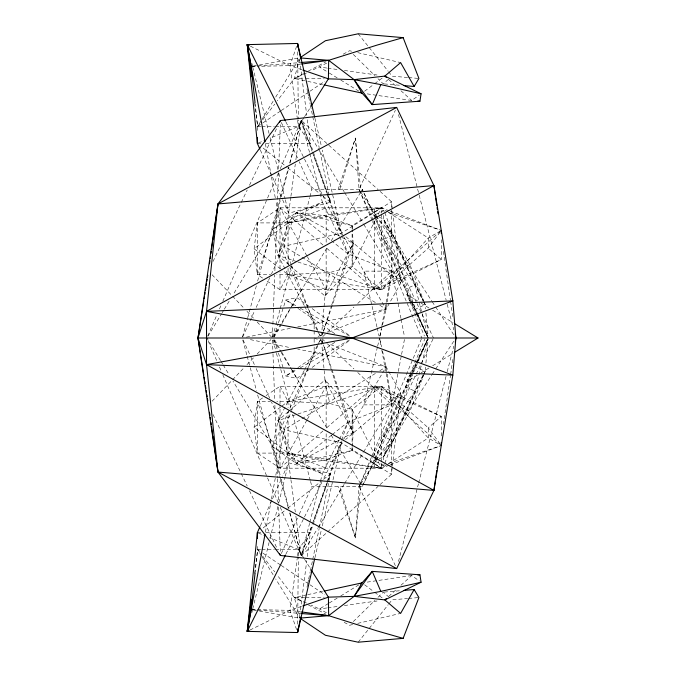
<?xml version="1.0" encoding="UTF-8"?>
<svg xmlns="http://www.w3.org/2000/svg" width="676" height="676" viewBox="0 0 676 676"><rect width="100%" height="100%" fill="white"/><g stroke="black" fill="none" stroke-linecap="round" stroke-linejoin="round"><path stroke-width="0.51" stroke-dasharray="3.38 2.54" d="M382.489 350.928L386.106 366.848L391.911 404.865L391.446 474.358L378.898 485.672M297.651 624.142L298.353 556.931M298.37 555.875L298.437 549.58L310.36 532.595L328.139 480.72M257.573 130.417L257.64 126.42L255.046 102.642M272.436 336.952L272.867 325.393M272.901 324.345L274.735 274.963M274.887 270.763L277.498 200.375M277.532 199.319L278.504 173.056M278.664 168.856L280.295 124.73M389.266 465.215L381.408 468.189L352.103 450.41L352.297 447.267M352.357 446.219L353.176 432.623L352.103 409.462L325.004 379.954L321.362 339.048M383.748 215.374L383.495 219.176L400.336 268.82L413.391 303.144M371.361 457.382L359.057 486.5L355.424 537.944L338.093 486.5M321.455 335.904L325.004 296.046L329.702 272.546L352.103 266.538L374.901 220.858M425.534 367.178L425.153 371.344L424.029 374.284M425.922 363.012L428.136 339.039M360.688 486.5L355.424 537.944L339.724 486.5M255.046 573.358L257.64 549.58L257.573 545.583M392.291 467.065L391.446 474.358L341.566 442.89L284.131 429.775L271.473 402.051M392.41 466.017L400.809 393.069L386.106 366.848L328.739 343.847M262.601 397.919L257.37 401.4L254.1 427.24L257.37 453.089L280.008 468.189L381.408 468.189L387.601 464.201M254.615 573.392L257.64 549.58L260.775 549.58M299.696 615.887L306.76 560.7M307.301 556.534L310.36 532.595L265.676 532.595M290.781 197.333L284.131 246.225L271.473 273.949M290.917 196.285L295.302 164.04M295.868 159.882L301.243 120.353L378.112 189.626M297.44 556.787L290.029 610.352L296.587 629.652M297.575 555.757L298.437 549.58L269.775 537.724M443.388 424.646L450.461 375.586M450.613 374.538L452.869 358.88M382.489 325.071L386.106 309.152L391.911 271.135L391.446 201.642L378.898 190.328M265.406 532.13L271.27 500.079M271.456 499.049L275.622 476.301M275.808 475.27L284.131 429.775L291.356 411.177M379.937 335.947L381.644 326.685M381.839 325.655L391.911 271.135L363.68 224.179M363.68 451.822L391.911 404.865L401.383 355.491M401.578 354.461L404.738 338M306.988 587.174L307.631 584.081M307.842 583.05L308.484 579.949M308.695 578.918L310.191 571.702M310.411 570.671L312.549 560.362M312.76 559.331L319.182 528.395M319.402 527.365L330.53 473.741L288.627 462.815L282.627 476.2M380.005 336.014L381.585 329.051M314.923 557.708L321.345 530.026M322.3 525.928L341.566 442.89L343.154 440.177M377.411 347.118L363.832 404.865L391.911 404.865L400.809 393.069L345.563 439.527M377.647 346.104L379.557 338L381.264 347.261M251.759 612.988L252.511 609.921M252.756 608.907L269.065 542.498M270.062 538.417L278.588 503.679M278.842 502.657L285.111 477.121M285.365 476.098L288.627 462.815M423.396 375.155L393.069 440.904L374.538 461.007L384.061 465.384L393.069 440.904L414.827 391.125L427.976 339.022M398.502 561.443L418.41 483.898M418.672 482.884L446.185 375.755M447.233 371.673L453.782 346.163M280.27 507.279L301.243 555.647L309.591 523.317M309.853 522.311L320.289 481.895M320.551 480.889L322.376 473.817L339.099 439.992M280.21 200.696L272.749 229.172L233.017 294.829M281.275 196.631L288.99 167.133M290.055 163.068L301.243 120.353L317.526 147.436M272.673 336.986L275.647 325.798M275.918 324.776L279.974 309.524M280.244 308.501L291.601 265.786M292.691 261.722L309.726 197.637M309.997 196.623L311.889 189.5L299.231 161.725M242.49 336.986L247.45 318.675M247.729 317.661L256.55 285.111M257.657 281.047L279.999 198.668M280.278 197.645L288.551 167.133M289.658 163.068L301.243 120.353L312.202 151.01M339.724 189.5L355.424 138.056L360.688 189.5M323.17 331.992L321.903 335.997L323.28 332.026M323.483 330.986L331.417 305.949M331.739 304.944L347.929 253.863L353.176 243.377L352.357 229.781M273.924 337.003L278.089 323.998M278.411 323.001L285.771 300L296.865 297.592L308.763 306.169M338.093 189.5L355.424 138.056L359.057 189.5L372.18 220.562M323.618 331.029L353.176 243.377L343.062 237.927M296.587 46.348L290.029 65.648L297.44 119.213M262.601 278.081L257.37 274.6L280.008 207.811L381.408 207.811L389.266 210.785M413.391 372.856L400.336 407.18L383.495 456.824L383.748 460.626M328.477 479.723L330.53 473.741L323.128 479.69M289.658 512.932L301.243 555.647L312.042 524.762M312.388 523.765L326.677 482.917M327.023 481.92L341.304 441.065M341.659 440.068L347.929 422.137L331.739 371.056M290.055 512.932L301.243 555.647L312.202 524.99M313.622 521.027L327.412 482.453M327.767 481.464L341.566 442.89L323.17 479.647M375.256 459.046L383.545 436.527L411.042 374.563M413.763 371.876L427.807 338.963L416.137 362.623M379.016 458.911L383.495 456.824L409.859 411.557L423.658 375.273M291.736 410.197L308.079 368.09M308.459 367.11L314.154 352.424L314.154 344.177M371.775 456.41L421.401 338.972M417.514 375.028L406.842 381.568L409.707 374.791M410.121 373.82L424.866 338.972M207.726 336.065L216.954 314.788M219.463 308.983L221.145 305.113M222.818 301.243L278.174 173.555M280.27 168.721L301.243 120.353L312.042 151.238M299.231 514.275L311.889 486.5L362.319 486.5L374.301 459.494M374.732 458.531L411.963 374.639M412.394 373.676L427.807 338.963L416.771 362.378M317.83 345.706L272.749 446.828L280.21 475.304M319.545 341.853L320.838 338.963L317.864 344.498M260.361 525.903L282.196 477.155M281.326 553.559L298.792 515.239M242.65 337.045L254.438 311.23M256.187 307.411L269.724 277.768M373.245 219.962L359.057 189.5L395.359 110.281M423.835 374.208L425.153 371.344L415.622 366.967M395.359 565.719L359.057 486.5L372.358 457.939M372.806 456.984L416.255 363.705M416.703 362.75L427.79 338.955M411.481 373.625L416.332 363.316M213.033 261.451L240.817 203.366M241.273 202.411L247.196 190.032M249.478 185.275L276.805 128.144M362.319 486.5L415.698 375.121M416.154 374.174L433.037 338.955M423.32 375.104L383.495 456.824L393.069 440.904L383.545 436.527L414.827 391.125L423.277 374.943M423.776 374.166L425.153 371.344L423.742 374.048M406.842 381.568L415.672 363.57M339.563 439.045L347.929 422.137L391.911 404.865L381.458 348.284M378.154 214.334L381.408 207.811L387.601 211.799M285.914 554.1L322.697 480.585M304.251 370.482L277.997 420.599L272.749 446.828L296.189 463.322L322.376 473.817L272.749 446.828L233.017 381.171M304.732 369.552L317.374 345.428M288.06 268.271L288.06 274.6L280.008 289.7L266.082 280.405M325.004 296.046L353.176 243.377L352.103 266.538L325.004 296.046L289.151 265.043M328.739 332.153L386.106 309.152L400.809 282.931L392.41 209.982M306.853 420.151L280.008 468.189L257.37 401.4L270.67 401.4M307.369 419.238L326.162 386.3L288.06 401.4L281.436 406.445M274.118 337.104L281.36 324.531M281.875 323.635L291.179 307.47M291.694 306.574L296.865 297.592M343.687 439.273L386.106 366.848L297.71 349.129M295.868 516.118L301.243 555.647L317.526 528.564M318.075 527.66L344.135 484.32M344.675 483.416L363.139 452.717M207.971 336.2L221.584 313.715M222.125 312.819L223.756 310.123M224.305 309.219L229.206 301.124M272.943 337.104L327.987 246.199M331.257 240.8L360.139 193.108M360.68 192.204L362.319 189.5L311.889 189.5M260.775 126.42L257.64 126.42L261.477 120.193M262.018 119.306L273.518 100.606M275.715 97.048L299.806 57.874L294.381 78.484L277.278 100.8M303.98 117.616L298.437 126.42L269.775 138.276M304.538 116.728L310.647 107.036M359.057 486.5L360.207 484.726M360.781 483.847L375.772 460.863M376.346 459.976L431.668 375.121M432.243 374.242L435.124 369.823M435.707 368.935L454.72 339.766M440.068 232.155L428.263 248.168L381.408 289.7L280.008 289.7L280.008 271.853M254.615 102.608L257.64 126.42L260.175 123.116M262.71 119.813L274.743 104.104M358.179 642.2L368.623 629.162M369.273 628.35L388.21 604.716M388.861 603.905L392.122 599.823L407.586 598.513M212.103 401.223L244.07 367.71M246.977 364.66L253.517 357.807M257.142 353.996L270.949 339.521M353.311 621.582L374.994 600.254M377.985 597.305L383.224 592.159L388.413 596.629M322.782 336.563L326.584 332.964M327.345 332.246L353.928 307.081M357.731 303.49L391.911 271.135L400.809 282.931L345.563 236.473M388.683 596.426L397.125 588.754M400.961 585.264L411.701 575.504L419.373 581.005M301.243 555.647L378.112 486.374M440.524 231.167L374.622 289.7L326.128 247.72L326.162 289.7L288.06 274.6L281.436 269.555M288.356 411.642L277.997 420.599L288.06 453.089L296.189 463.322L323.61 460.517L381.408 468.189L381.408 462.942M289.151 410.957L325.004 379.954L353.176 432.623L343.062 438.073M322.942 431.026L280.008 468.189L280.008 405.194M388.413 79.371L383.224 83.841L377.985 78.695M263.116 527.964L286.954 508.791M287.782 508.124L322.308 480.357M331.502 435.209L296.189 463.322L277.997 420.599L296.891 414.337M332.322 434.558L347.929 422.137L353.176 432.623L323.618 344.971M280.608 407.079L254.1 427.24L288.06 453.089L326.162 468.189L326.162 432.496M364.592 91.226L373.879 84.289M374.715 83.655L382.312 77.985M278.411 352.999L285.771 376L296.865 378.408L308.763 369.831M312.16 367.389L350.396 339.834M367.229 93.888L411.701 100.496L419.373 94.995M294.406 370.068L285.771 376L295.758 370.355M297.863 367.685L335.009 342.157M257.64 126.42L262.009 123.488M262.88 122.897L280.354 111.151M281.224 110.568L309.185 91.767M310.056 91.175L324.911 81.196M266.082 395.595L280.008 386.3L381.408 386.3L441.31 416.509L441.31 436.206M388.48 463.626L428.263 437.98L428.263 427.832L381.408 386.3L288.06 401.4L276.805 401.4M375.374 373.473L284.131 429.775L290.781 478.667M379.844 370.71L386.106 366.848M328.35 603.541L319.478 608.975L311.112 605.155M329.237 602.992L337.223 598.099M340.772 595.928L359.395 584.512M421.072 372.848L429.083 367.947M432.64 365.775L453.106 353.244M304.251 305.518L277.997 255.401L272.749 229.172L296.189 212.678L352.103 225.59L381.408 207.811L381.408 213.058M440.439 230.972L428.263 238.02L381.408 289.7L288.06 274.6L276.805 274.6M300.296 367.786L350.219 339.538M326.77 63.079L311.112 70.845M343.188 54.19L349.576 50.742L352.635 51.452M339.386 440.051L296.189 463.322L352.103 450.41L352.103 447.258M303.651 73.574L294.381 78.484L306.684 81.145M308.281 71.124L325.891 61.803M250.035 630.007L290.029 610.352L301.834 606.296M374.538 461.007L378.121 459.334M423.396 300.845L393.069 235.096L374.538 214.993L384.061 210.616L393.069 235.096L414.827 284.875L423.277 301.057M400.336 268.82L409.859 264.443L423.658 300.727M411.042 301.437L405.304 289.252L414.827 284.875L383.545 239.473L375.256 216.954M416.771 313.622L427.35 336.124L415.622 309.033L425.153 304.656L424.029 301.716M306.465 72.966L294.381 78.484L304.69 78.593M258.316 143.016L264.046 140.642M318.05 336.437L322.908 334.493M390.246 464.843L441.31 445.535M352.103 450.41L323.61 460.517L288.06 453.089L257.37 453.089L257.37 401.4M384.576 464.809L374.622 468.189L374.622 459.79M388.556 463.457L440.313 445.873M297.888 414.008L381.408 386.3L428.263 437.98L440.439 445.028M282.627 199.8L288.627 213.185L330.53 202.259L319.402 148.636M352.635 624.548L349.576 625.258L343.188 621.81M357.748 623.365L400.623 613.394M306.684 594.855L294.381 597.516L277.278 575.2M307.715 594.635L323.094 591.306M246.326 337.172L290.519 328.316M297.71 326.871L386.106 309.152L343.687 236.727M253.17 66.087L258.35 65.175M259.39 64.989L298.767 58.051M367.229 582.112L411.701 575.504M326.745 607.969L319.478 608.975L326.77 612.921M327.775 607.825L339.191 606.245M344.38 605.519L378.619 600.778M300.474 64.212L290.029 65.648L257.412 66.324M384.247 592.075L401.772 590.579M408.617 598.421L417.895 597.635M252.14 66.375L300.364 62.564M288.06 274.6L329.702 272.546M251.092 66.451L256.356 66.341M304.69 597.407L294.381 597.516L299.806 618.126L275.715 578.952M305.721 597.398L324.277 597.204M261.823 126.42L274.371 126.42M275.419 126.42L298.437 126.42L310.36 143.405L328.139 195.279M257.362 143.405L261.519 143.405M265.676 143.405L310.36 143.405L307.301 119.466M400.986 318.455L391.911 271.135L363.832 271.135L376.938 326.854M322.942 244.974L280.008 207.811L257.37 222.911L254.1 248.76L257.37 274.6L270.67 274.6M257.362 532.595L261.519 532.595M261.823 549.58L274.371 549.58M275.419 549.58L298.437 549.58L303.98 558.384M305.721 78.602L324.277 78.796M251.092 609.549L256.356 609.659M257.412 609.676L290.029 610.352L300.474 611.788M280.008 404.147L280.008 386.3L288.06 401.4L329.702 403.454L352.103 409.462L374.901 455.142M252.14 609.625L300.364 613.436M407.586 77.487L392.122 76.177L388.861 72.095M408.617 77.579L417.895 78.365M384.247 83.925L401.772 85.421M326.745 68.031L319.478 67.025L328.35 72.459M327.775 68.175L339.191 69.755M344.38 70.481L378.619 75.222M253.17 609.913L258.35 610.825M259.39 611.011L298.767 617.948M250.433 339.648L290.519 347.684M307.715 81.365L323.094 84.694M357.748 52.635L400.623 62.606M296.891 261.663L277.997 255.401L288.06 222.911L296.189 212.678L322.376 202.183L320.551 195.111M297.888 261.992L381.408 289.7L441.31 259.491L441.31 239.794M384.576 211.191L374.622 207.811L374.622 216.21M388.556 212.543L440.313 230.127M301.834 69.704L290.029 65.648L250.035 45.993M352.297 228.733L352.103 225.59L323.61 215.483L296.189 212.678L277.997 255.401L288.356 264.358M390.246 211.157L441.31 230.465M391.911 271.135L347.929 253.863L332.322 241.442M314.154 338L322.908 341.507M258.316 532.984L264.046 535.358M306.465 603.034L294.381 597.516L303.651 602.426M405.304 386.748L414.827 391.125M400.336 407.18L409.859 411.557M374.538 214.993L378.121 216.666M379.016 217.089L383.495 219.176L393.069 235.096L383.545 239.473L405.304 289.252M308.281 604.876L325.891 614.197M339.386 235.949L296.189 212.678L331.502 240.791M295.758 305.645L285.771 300L294.406 305.932M300.296 308.214L350.219 336.462M329.237 73.008L337.223 77.901M340.772 80.072L359.395 91.488M409.707 301.209L406.842 294.432L417.514 300.972M421.072 303.152L429.083 308.053M432.64 310.225L453.106 322.756M375.374 302.527L284.131 246.225L275.808 200.73M379.844 305.29L386.106 309.152M388.48 212.374L428.263 238.02L428.263 248.168L441.31 259.491L374.622 289.7L374.622 220.41M261.477 555.807L257.64 549.58L262.009 552.512M262.88 553.103L280.354 564.849M281.224 565.432L309.185 584.233M310.056 584.825L324.911 594.804M297.863 308.315L335.009 333.843M312.16 308.611L350.396 336.166M364.592 584.774L373.879 591.711M374.715 592.345L382.312 598.015M280.608 268.921L254.1 248.76L288.06 222.911L326.162 207.811L326.162 243.504M263.116 148.036L286.954 167.209M287.782 167.876L322.308 195.643M323.128 196.31L330.53 202.259L328.477 196.277M440.524 444.833L374.622 386.3L326.128 428.28L326.162 386.3M388.683 79.574L397.125 87.246M400.961 90.736L411.701 100.496M322.021 338.718L326.584 343.036M327.345 343.754L353.928 368.919M357.731 372.51L391.911 404.865M353.311 54.418L374.994 75.746M212.103 274.777L244.07 308.29M246.977 311.34L253.517 318.193M257.142 322.004L271.676 337.24M358.179 33.8L368.623 46.838M369.273 47.65L388.21 71.284M257.64 549.58L260.175 552.883M262.71 556.187L274.743 571.896M440.068 443.845L428.263 427.832L441.31 416.509L374.622 386.3L374.622 455.59M359.057 189.5L360.207 191.274M360.781 192.153L375.772 215.137M376.346 216.024L431.668 300.879M432.243 301.758L435.124 306.177M435.707 307.065L454.72 336.234M304.538 559.272L310.647 568.964M262.018 556.694L273.518 575.394M273.484 339.8L280.574 351.503M281.098 352.365L290.925 368.597M291.432 369.426L327.987 429.801M331.257 435.2L361.229 484.7M220.494 360.485L206.881 338L216.954 361.212M221.035 361.381L222.674 364.085M223.215 364.981L229.206 374.876M318.075 148.34L344.135 191.68M344.675 192.584L363.139 223.283M343.154 235.823L323.17 196.353M409.859 264.443L383.495 219.176L423.32 300.896M274.642 339.8L281.36 351.469M281.875 352.365L291.179 368.53M291.694 369.426L296.865 378.408M306.853 255.849L280.008 207.811L280.008 270.806M307.369 256.762L326.162 289.7M304.732 306.448L317.374 330.572M317.864 331.502L320.289 336.141M423.742 301.952L425.153 304.656L425.534 308.822M285.914 121.9L322.697 195.415M378.154 461.666L381.408 468.189L288.06 453.089L288.06 411.946M339.099 236.008L322.376 202.183L272.749 229.172L317.83 330.294M339.563 236.955L347.929 253.863L341.659 235.932M406.842 294.432L415.672 312.43M416.137 313.377L427.3 336.107M423.776 301.834L425.153 304.656L423.835 301.792M376.008 218.061L362.319 189.5L375.155 218.433M376.346 218.77L416.61 302.78M417.067 303.735L433.493 338M213.033 414.549L240.817 472.634M241.273 473.589L247.196 485.968M249.478 490.725L276.805 547.856M411.481 302.375L416.332 312.684M373.684 220.917L417.143 314.205M417.591 315.151L428.229 338L413.247 304.251M281.326 122.441L298.792 160.761M243.081 339.91L254.438 364.77M256.187 368.589L269.724 398.232M260.361 150.097L282.196 198.845M319.545 334.147L320.407 336.073M375.586 219.396L412.825 303.287M219.463 367.017L221.145 370.887M222.818 374.757L278.174 502.445M410.121 302.18L424.46 336.065M372.594 221.534L421.816 338M291.356 264.823L284.131 246.225L341.566 233.11L391.446 201.642L392.291 208.935M291.736 265.803L308.079 307.91M308.459 308.89L314.154 323.576L314.154 329.761M413.763 304.124L415.622 309.033M313.622 154.973L327.412 193.547M327.767 194.536L341.566 233.11L322.3 150.072M312.388 152.235L326.677 193.082M327.023 194.08L341.304 234.935M323.28 343.974L321.599 338.997L323.17 344.008M274.245 340.003L278.089 352.002M323.483 345.014L331.417 370.051M242.76 340.036L246.901 355.289M247.179 356.303L256.55 390.889M257.657 394.953L279.45 475.304M279.729 476.318L288.551 508.867M272.943 340.036L276.188 352.238M276.459 353.252L280.515 368.513M280.785 369.527L291.601 410.214M292.691 414.278L310.267 480.391M310.537 481.413L311.889 486.5M281.275 479.368L288.99 508.867M301.243 120.353L309.591 152.683M309.853 153.689L320.289 194.105M398.502 114.557L418.934 194.139M419.196 195.161L446.185 300.245M447.233 304.327L453.782 329.837M414.827 284.875L427.714 335.955M251.759 63.012L252.511 66.079M252.756 67.093L269.065 133.502M270.062 137.583L278.588 172.321M278.842 173.343L285.111 198.879M285.365 199.902L288.627 213.185M377.174 327.868L379.075 335.972M314.923 118.292L321.345 145.974M379.777 338.997L381.585 346.949M306.988 88.826L307.631 91.919M307.842 92.95L308.484 96.051M308.695 97.082L310.191 104.298M310.411 105.329L312.549 115.638M312.76 116.669L319.182 147.605M325.004 379.954L329.702 403.454M401.189 319.486L404.341 335.947M265.406 143.87L271.27 175.921M271.456 176.951L275.622 199.699M443.388 251.354L450.461 300.414M450.613 301.462L452.869 317.12M297.575 120.244L298.437 126.42L298.37 120.125M290.917 479.715L295.302 511.96M299.696 60.113L306.76 115.3M425.922 312.988L428.035 335.913M272.479 340.104L272.943 352.711M272.986 353.759L274.735 401.037M274.887 405.237L277.574 477.729M277.608 478.777L278.504 502.944M278.664 507.144L280.295 551.27M297.651 51.858L298.353 119.069M381.408 214.106L381.408 289.7L352.103 266.538L352.103 229.789M381.408 461.894L381.408 386.3L352.103 409.462L352.103 446.211M352.103 225.59L352.103 228.741M314.154 330.792L314.154 335.938M314.154 339.031L314.154 343.154M288.06 264.054L288.06 222.911L323.61 215.483L381.408 207.811L288.06 222.911L257.37 222.911L257.37 274.6M288.06 401.4L288.06 407.729"/><path stroke-width="1.01" d="M259.93 149.142L257.362 143.405L257.463 137.414M259.93 526.857L257.362 532.595L247.239 631.376L297.567 632.542L314.686 558.731M255.046 573.358L251.092 609.549L247.239 631.376L249.106 630.463M251.32 599.274L247.239 631.376L285.441 555.038M298.099 628.376L297.567 632.542L300.778 617.078M209.501 263.75L209.94 260.657M210.228 258.595L210.523 256.534M210.963 253.441L211.25 251.379M211.546 249.317L212.568 242.093M212.856 240.031L217.976 203.941L280.447 120.531L396.668 107.416L433.916 185.587L452.819 300.879L455.877 338L452.819 375.121L433.916 490.413L396.668 568.584L280.447 555.469L217.976 472.059L197.983 338L217.976 203.941L396.668 107.416M212.856 435.969L217.976 472.059L433.916 490.413L435.42 479.977M435.724 477.89L436.772 470.58M437.076 468.493L437.372 466.406M437.676 464.319L437.98 462.232M455.269 342.174L455.877 338L455.269 333.826M300.837 57.959L328.671 60.333L354.089 79.633L362.057 93.119L372.248 104.611L419.948 101.197L421.072 93.778L384.847 76.092L354.089 79.633L328.401 78.847L302.823 70.042M203.797 375.121L197.983 338L203.797 300.879M204.118 298.817L204.439 296.747M204.76 294.685L205.09 292.623M205.411 290.562L205.893 287.469M206.214 285.407L206.535 283.345M206.864 281.284L207.186 279.222M207.507 277.16L207.828 275.098M265.026 534.201L247.239 631.376L248.498 626.272M455.354 340.036L455.877 338L455.354 335.964M396.668 568.584L217.976 472.059L206.526 364.634L197.983 338L206.526 311.366L217.976 203.941L433.916 185.587L435.42 196.023M300.659 618.701L325.426 635.271L358.179 642.2L403.133 638.372L418.926 597.542L414.143 589.523L403.834 590.402M380.825 84.601L372.248 104.611L354.089 79.633L380.825 84.601L421.072 93.778M279.543 122.432L280.447 120.531M414.143 589.523L400.623 613.394L384.847 599.908L354.089 596.367L328.401 597.153L302.823 605.958M403.834 85.599L414.143 86.477L418.926 78.458L403.133 37.628L358.179 33.8L325.426 40.729L300.659 57.299M311.197 106.157L328.401 78.847L328.671 60.333L376.963 45.123L403.133 37.628M386.385 598.513L384.847 599.908L421.072 582.222L419.948 574.803L372.248 571.389L362.057 582.881L354.089 596.367L328.671 615.667L300.837 618.041M360.283 583.971L362.057 582.881L324.117 591.086M454.88 352.162L478.017 338L454.88 323.838M433.916 185.587L206.526 311.366L206.526 364.634L433.916 490.413M380.825 591.399L372.248 571.389L354.089 596.367L380.825 591.399L421.072 582.222M301.513 64.068L328.671 60.333L301.411 62.479M417.886 574.98L419.948 574.803M197.983 338L478.017 338M301.411 613.521L328.671 615.667L376.963 630.877L403.133 638.372M417.886 101.02L419.948 101.197M301.513 611.932L328.671 615.667L328.401 597.153L311.197 569.843M324.117 84.914L362.057 93.119L360.283 92.029M249.106 45.537L247.239 44.624L257.362 143.405M386.385 77.487L384.847 76.092L400.623 62.606L414.143 86.477M285.441 120.962L247.239 44.624L297.567 43.458L314.686 117.269M279.543 553.568L280.447 555.469M248.498 49.728L247.239 44.624L251.32 76.726M300.778 58.922L297.567 43.458L298.099 47.624M265.026 141.799L247.239 44.624L251.092 66.451L255.046 102.642M204.118 377.183L204.439 379.253M204.76 381.315L205.09 383.376M205.411 385.438L205.893 388.531M206.214 390.593L206.535 392.655M206.864 394.716L207.186 396.778M207.507 398.84L207.828 400.902M435.724 198.11L436.772 205.419M437.076 207.507L437.372 209.594M437.676 211.681L437.98 213.768M209.501 412.25L209.94 415.343M210.228 417.405L210.523 419.466M210.963 422.559L211.25 424.621M211.546 426.683L212.568 433.907M257.362 532.595L257.463 538.586M441.31 230.465L441.31 233.575M441.31 442.425L441.31 445.535M452.819 300.879L351.9 338L206.526 364.634L452.819 375.121L351.9 338L206.526 311.366L452.819 300.879"/></g></svg>
